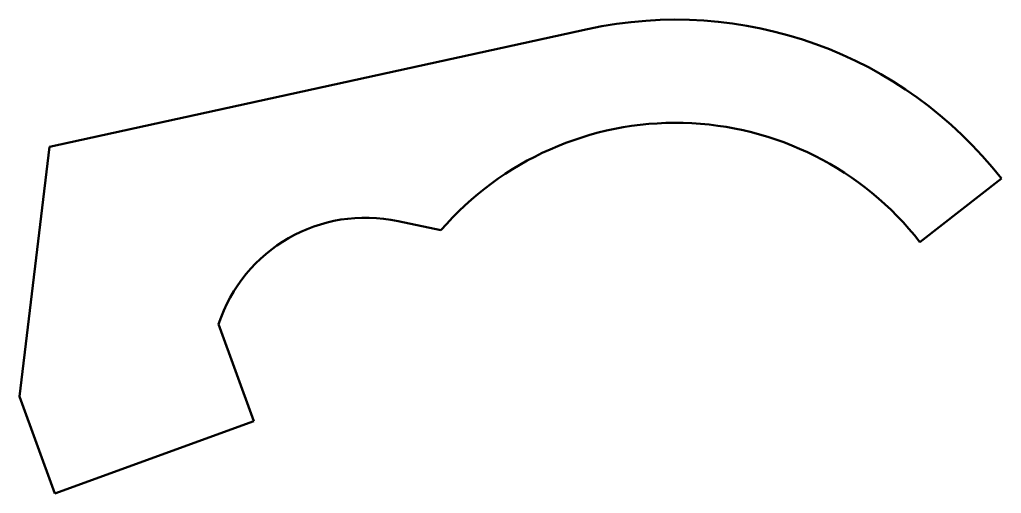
# Model space of a CAD drawing. Header units: millimetres. Extents: x 249.5 to 344.5, y 187 to 233.
import ezdxf

# ---------------------------------------------------------------- set-up
doc = ezdxf.new("R2010")
doc.units = ezdxf.units.MM
doc.layers.add('Visible (ISO)', color=7, linetype='Continuous', lineweight=50)

msp = doc.modelspace()

# ---------------------------------------------------------------- linework, layer by layer
at = {"layer": 'Visible (ISO)'}
for p, q in [((304.443, 232.033), (252.357, 220.642)), ((252.357, 220.642), (249.466, 196.441)), ((336.648, 211.403), (344.534, 217.551)), ((286.112, 213.432), (290.266, 212.545)), ((272.15, 194.055), (268.73, 203.452)), ((249.466, 196.441), (252.886, 187.044)), ((252.886, 187.044), (272.15, 194.055))]:
    msp.add_line(p, q, dxfattribs=at)
for centre, radius, start, end in [((312.989, 192.956), 40, 37.94257, 102.33592), ((312.989, 192.956), 30, 37.94257, 139.23623), ((282.978, 198.763), 15, 77.94257, 161.78451)]:
    msp.add_arc(centre, radius, start, end, dxfattribs=at)

doc.saveas('drawing.dxf')
